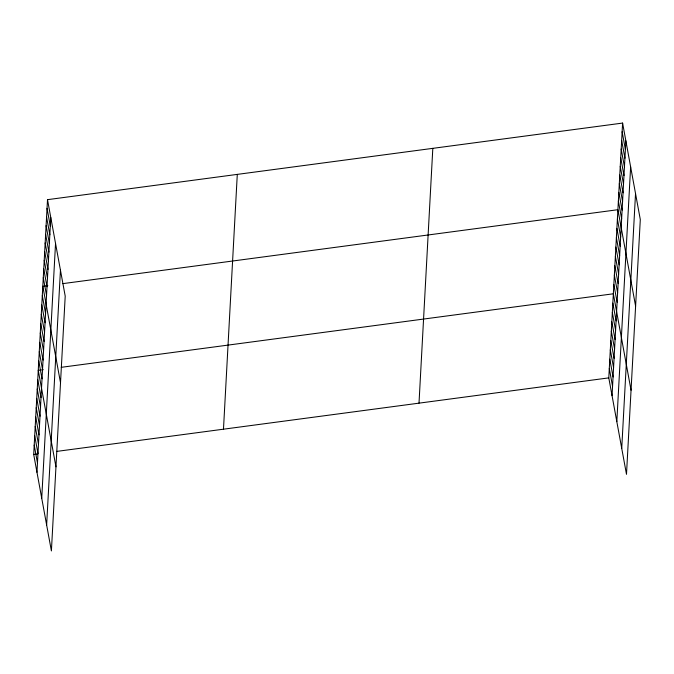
<?xml version="1.0" encoding="UTF-8"?>
<svg xmlns="http://www.w3.org/2000/svg" width="674" height="674" viewBox="0 0 674 674"><rect width="100%" height="100%" fill="white"/><g stroke="black" fill="none" stroke-linecap="round" stroke-linejoin="round"><path stroke-width="1.01" d="M47.509 199.664L65.21 296.122L51.401 550.928L33.7 454.47L47.509 199.664L622.599 123.072L640.3 219.53L626.491 474.336L608.791 377.878L622.599 123.072M36.969 472.263L50.769 217.458M41.729 498.221L55.538 243.415M46.641 524.97L60.449 270.164M223.482 429.195L237.29 174.389M419.009 403.153L432.818 148.347M612.051 395.672L625.86 140.866M616.82 421.629L630.628 166.823M621.731 448.379L635.531 193.573M47.803 285.633L42.816 286.298L60.517 382.756M62.792 283.636L617.898 209.707L635.607 306.164M43.254 369.714L38.258 370.38L55.959 466.846M61.233 367.322L613.348 293.788L631.049 390.254M33.7 454.47L37.693 453.939M56.675 451.411L608.791 377.878M622.127 131.733L625.396 149.527M621.655 140.403L624.924 158.188M621.192 149.064L624.453 166.857M620.72 157.724L623.981 175.518M620.249 166.385L623.517 184.179M619.777 175.055L623.046 192.848M619.313 183.716L622.574 201.509M618.842 192.376L622.102 210.17M618.37 201.046L621.639 218.831M617.392 219.05L620.661 236.844M616.887 228.393L620.156 246.187M616.381 237.737L619.65 255.53M615.876 247.08L619.145 264.865M615.37 256.423L618.639 274.208M614.865 265.767L618.134 283.552M614.359 275.102L617.62 292.895M613.854 284.445L617.114 302.238M612.843 303.132L616.103 320.925M612.329 312.475L615.598 330.268M611.824 321.818L615.092 339.612M611.318 331.161L614.587 348.955M610.812 340.505L614.081 358.298M610.307 349.848L613.576 367.642M609.802 359.191L613.07 376.985M609.296 368.535L612.556 386.328M47.037 208.325L50.306 226.119M46.565 216.994L49.834 234.779M46.102 225.655L49.362 243.449M45.63 234.316L48.899 252.11M45.158 242.985L48.427 260.771M44.695 251.646L47.955 269.44M44.223 260.307L47.483 278.101M43.751 268.968L47.02 286.762M43.279 277.637L46.548 295.423M42.31 295.642L45.571 313.435M41.796 304.985L45.065 322.779M41.291 314.328L44.56 332.122M40.785 323.672L44.054 341.457M40.28 333.015L43.549 350.8M39.774 342.358L43.043 360.143M39.269 351.693L42.538 369.487M38.763 361.037L42.032 378.83M37.752 379.723L41.013 397.517M37.247 389.067L40.507 406.86M36.741 398.41L40.002 416.203M36.227 407.753L39.496 425.547M35.722 417.096L38.991 434.89M35.216 426.44L38.485 444.233M34.711 435.783L37.98 453.577M34.206 445.126L37.474 462.92"/></g></svg>
